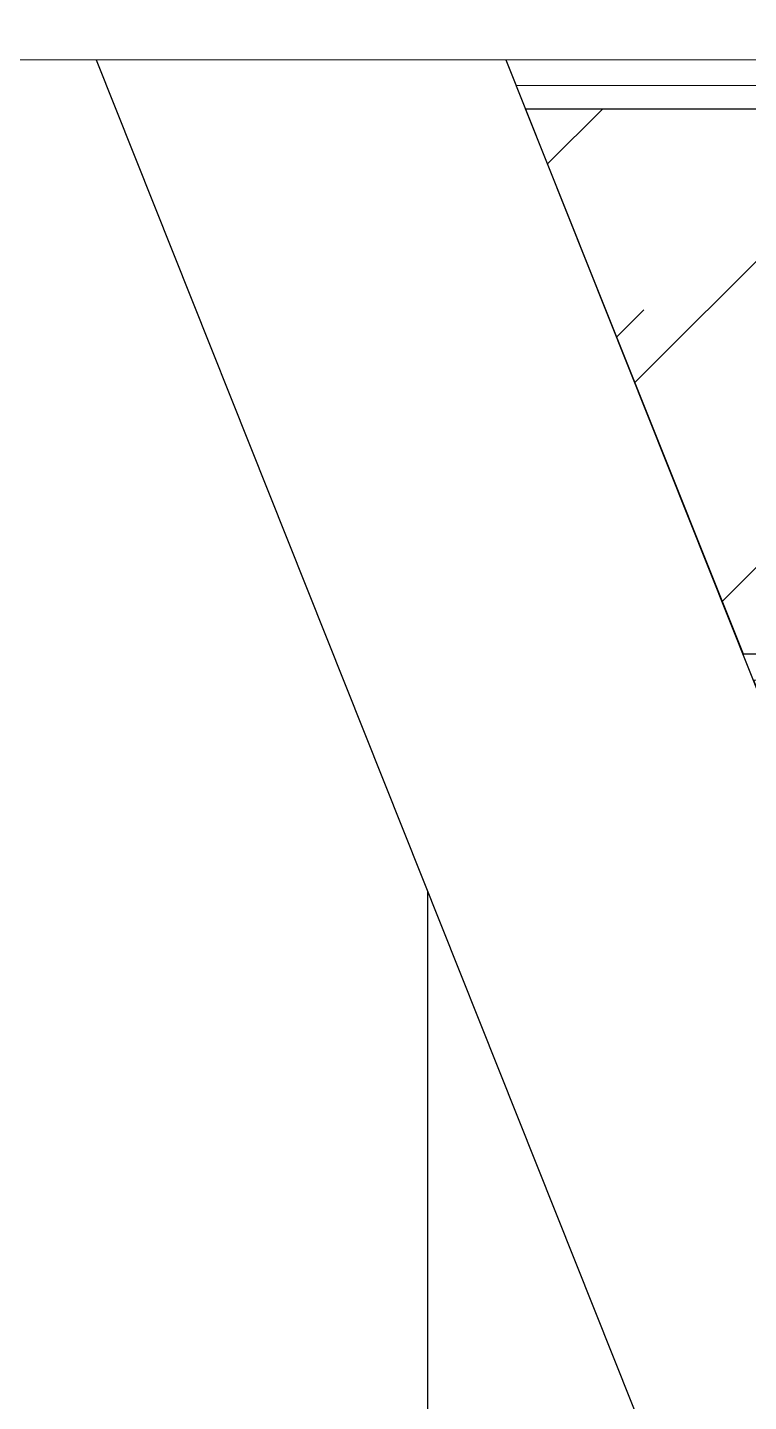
# Model space of a CAD drawing. Header units: inches. Extents: x 249 to 1192, y -18 to 440.
# Drawn here: x 598.139 to 599.255, y 265.172 to 267.298 of the extents above; entities that cross this region are included whole.
import ezdxf

# ---------------------------------------------------------------- set-up
doc = ezdxf.new("R2010")
doc.units = ezdxf.units.IN
doc.header["$MEASUREMENT"] = 0
for name, color, linetype, lineweight in [('BALOK', 3, 'Continuous', 20), ('KACA', 141, 'Continuous', 30), ('KUSEN', 16, 'Continuous', 15)]:
    doc.layers.add(name, color=color, linetype=linetype, lineweight=lineweight)
doc.layers.add('KOLOM', color=5, linetype='Continuous')

# ---------------------------------------------------------------- blocks, each defined once
blk = doc.blocks.new('tampak depan')
at = {"layer": 'KACA'}
h = blk.add_hatch(dxfattribs=at)
h.set_pattern_fill('AR-RROOF', color=256, scale=0.5, angle=45, style=0)
h.set_pattern_definition([(45, (585.4732183829313, 361.9800564546165), (0.4242640687119287, 1.131370849898476), [7.5, -1, 2.5, -0.5]), (45, (585.7666676971238, 362.6270591594022), (-0.8237794000823279, 0.1166726188957805), [1.5, -0.165, 3, -0.375]), (45, (585.3494746962238, 362.4573535319174), (1.60159685938753, 2.075358402782517), [4, -0.7, 2, -0.5])])
edge = h.paths.add_edge_path()
edge.add_line((684.5997325445377, 342.0012149715888), (684.9374537070636, 341.1569120647999))
edge.add_line((684.9374537070636, 341.1569120647999), (685.4663832808022, 341.1569120647999))
edge.add_line((685.4663832808022, 341.1569120647999), (685.4663832808022, 341.2500549715888))
edge.add_line((685.4663832808022, 341.2500549715888), (685.4282535275566, 341.2500549715888))
edge.add_arc((685.4230707567458, 341.2737530178524), 0.02425816378012243, 190.7659853007525, 282.3363719589619, ccw=False)
edge.add_arc((685.4240195468766, 341.2632540073775), 0.02548841904594518, 80.4380507379264, 166.4595920058728, ccw=False)
edge.add_line((685.4282535275566, 341.2883883049221), (685.4663832808022, 341.2883883049221))
edge.add_line((685.4663832808022, 341.2883883049221), (685.4663832808022, 341.8845372994409))
edge.add_line((685.4663832808022, 341.8845372994409), (685.4282535275566, 341.8845372994409))
edge.add_arc((685.4230707567458, 341.9082353457044), 0.02425816378012265, 190.7659853007525, 282.3363719589619, ccw=False)
edge.add_arc((685.4240195468766, 341.8977363352296), 0.02548841904594465, 80.4380507379264, 166.4595920058728, ccw=False)
edge.add_line((685.4282535275566, 341.9228706327742), (685.4663832808022, 341.9228706327742))
edge.add_line((685.4663832808022, 341.9228706327742), (685.4663832808022, 342.0012149715888))
edge.add_line((685.4663832808022, 342.0012149715888), (684.5997325445377, 342.0012149715888))
at = {"layer": 'BALOK'}
blk.add_lwpolyline([(681.9979237462172, 342.0769120647999), (726.1973964104383, 342.0769120647999), (726.1973964104383, 342.1769120647999), (681.9979237462172, 342.1769120647999)], close=True, dxfattribs=at)
at = {"layer": 'KACA'}
blk.add_lwpolyline([(684.5997325445378, 342.0012149715888), (685.4663832808022, 342.0012149715888), (685.4663832808022, 341.1569120647999), (684.9374537070635, 341.1569120647999)], close=True, dxfattribs=at)
at = {"layer": 'KOLOM'}
for points in [[(683.9347888746659, 342.0769120647999), (685.0917291629703, 339.1769120647999)], [(684.5694537072703, 342.0769120647999), (686.8313045825572, 336.4073303200539)], [(684.4479237462172, 340.7906822199739), (684.4479237462172, 339.1769120647999)]]:
    blk.add_lwpolyline(points, dxfattribs=at)
at = {"layer": 'KUSEN'}
blk.add_lwpolyline([(684.5854537072614, 342.0369120647999), (684.5694537072703, 342.0769120647999), (685.5438423155614, 342.0769120647999), (685.5438423155614, 341.0769120647999), (684.9694537070455, 341.0769120647999), (684.9534537070545, 341.1169120647999), (685.5016732981888, 341.1169120647999), (685.501673298189, 342.0369120647999), (684.5854537072614, 342.0369120647999)], dxfattribs=at)

msp = doc.modelspace()

# ---------------------------------------------------------------- block references
at = {"layer": 'KOLOM'}
msp.add_blockref('tampak depan', (-85.68993107259121, -74.82901579312323), dxfattribs=at)

doc.saveas('drawing.dxf')
